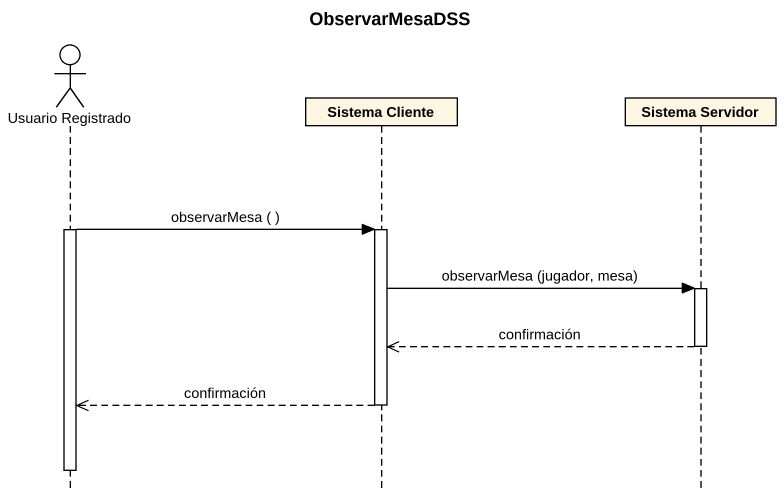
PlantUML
@startuml
title ObservarMesaDSS
hide footbox
actor "Usuario Registrado" as Usuario_Registrado
participant "Sistema Cliente" as Sistema_Cliente
participant "Sistema Servidor" as Sistema_Servidor

activate Usuario_Registrado
Usuario_Registrado -> Sistema_Cliente : observarMesa ( )
activate Sistema_Cliente
Sistema_Cliente -> Sistema_Servidor : observarMesa (jugador, mesa)
activate Sistema_Servidor
Sistema_Servidor -->> Sistema_Cliente : confirmación
deactivate Sistema_Servidor
Sistema_Cliente -->> Usuario_Registrado : confirmación
deactivate Sistema_Cliente
deactivate Usuario_Registrado
@enduml
